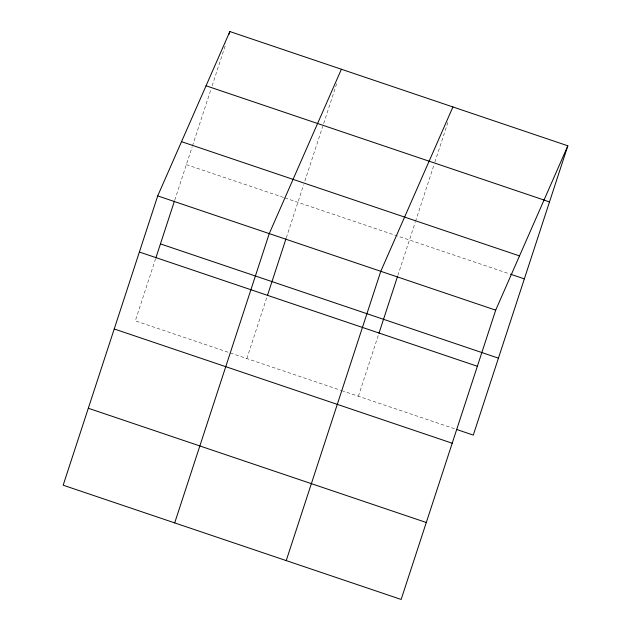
<?xml version="1.0" encoding="UTF-8"?>
<svg xmlns="http://www.w3.org/2000/svg" width="631" height="631" viewBox="0 0 631 631"><rect width="100%" height="100%" fill="white"/><g stroke="black" fill="none" stroke-linecap="round" stroke-linejoin="round"><path stroke-width="0.47" stroke-dasharray="3.15 2.37" d="M155.605 258.734L135.302 320.848L340.708 390.281M174.779 200.059L192.124 147.007M192.423 146.076L210.912 89.523M212.126 85.8L225.882 43.713M246.831 358.55L267.134 296.436M286.316 237.769L303.653 184.709M304.868 181.002L322.749 126.303M323.656 123.502L337.112 82.346M358.369 396.252L378.671 334.138M397.845 275.471L415.19 222.412M415.49 221.481L434.278 164.005M434.885 162.143L448.341 120.986M186.366 164.62L283.958 197.613M284.889 197.921L509.517 273.862M341.639 390.597L454.746 428.835"/><path stroke-width="0.95" d="M157.718 195.902L63.163 485.2L401.142 599.45L495.698 310.152L567.837 145.8L229.858 31.55L157.718 195.902L495.698 310.152M155.904 257.803L174.471 200.997M228.943 34.358L229.858 31.55M174.692 522.902L269.256 233.604L341.395 69.252M267.441 295.505L286.009 238.699M286.229 560.604L380.785 271.306L452.924 106.954M378.971 333.207L397.546 276.402M567.837 145.8L473.282 435.098L456.599 429.459M206.053 85.784L544.032 200.035M543.938 200.043L549.498 201.92M181.523 141.667L519.502 255.918M510.447 274.17L524.345 278.87M160.448 243.897L498.435 358.148M139.372 252.021L477.359 366.272M114.227 328.972L452.206 443.222M88.308 408.249L426.296 522.5"/></g></svg>
